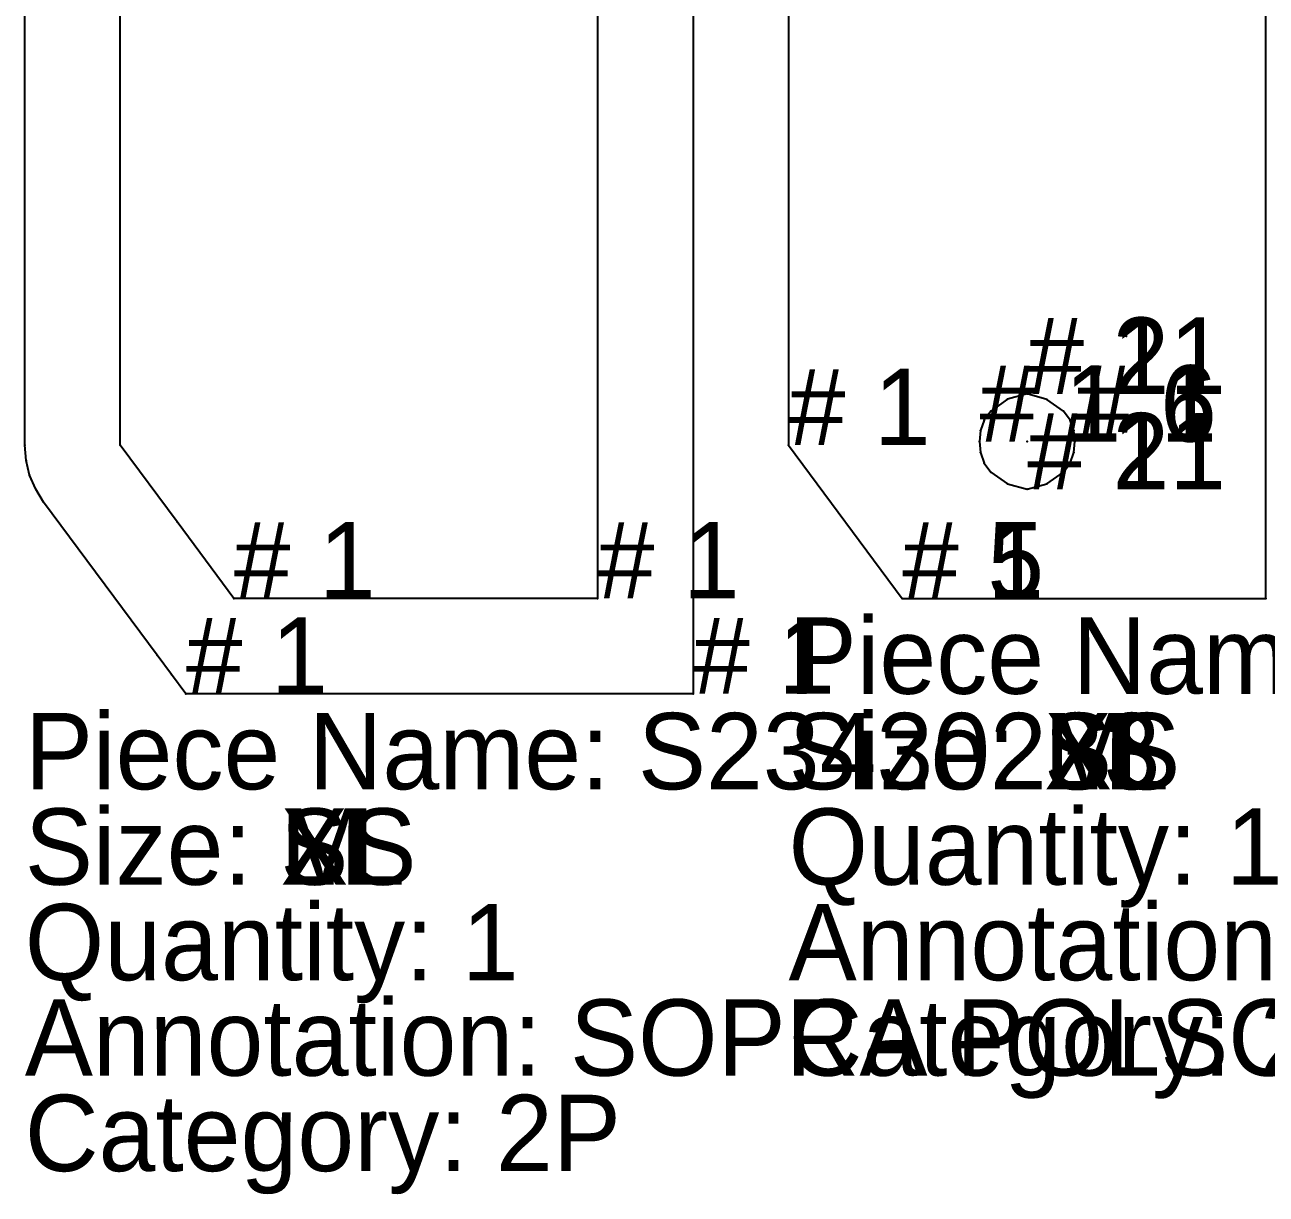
# Model space of a CAD drawing. Extents: x -10 to 8445, y -315 to 270.
# Drawn here: x 6768.9 to 6898.9, y -202.2 to -79.7 of the extents above; entities that cross this region are included whole.
import ezdxf

# ---------------------------------------------------------------- set-up
doc = ezdxf.new("R2010")
doc.units = 0

# ---------------------------------------------------------------- blocks, each defined once
blk = doc.blocks.new('S23430233-S_XS')
at = {"layer": '1'}
blk.add_lwpolyline([(-32489.9375, 61698.3867), (-32543.0684, 61698.3828), (-32544.5703, 61700.4063), (-32546.0703, 61702.4258), (-32557.9688, 61718.4727), (-32558.7988, 61719.832), (-32559.4316, 61721.2969), (-32559.8066, 61722.8438), (-32559.9355, 61724.4297), (-32559.9316, 61988), (-32559.9336, 61993), (-32559.9336, 61998), (-32489.9375, 61998.0078), (-32489.9375, 61948), (-32489.9375, 61879.3438)], close=True, dxfattribs=at)
at = {"layer": '14'}
blk.add_lwpolyline([(-32499.9375, 61708.3828), (-32538.0449, 61708.3789), (-32543.9902, 61716.4063), (-32549.9355, 61724.4297), (-32549.9355, 61856.2148), (-32549.9355, 61988), (-32499.9375, 61988.0039)], close=True, dxfattribs=at)
at = {"layer": '2'}
for p in [(-32559.9355, 61724.4297), (-32549.9355, 61724.4297), (-32559.4316, 61721.2969), (-32557.9688, 61718.4727), (-32543.9902, 61716.4063), (-32538.0449, 61708.3789), (-32499.9375, 61708.3828), (-32546.0703, 61702.4258), (-32544.5703, 61700.4063), (-32543.0684, 61698.3828), (-32489.9375, 61698.3867)]:
    blk.add_point(p, dxfattribs=at)
at = {"layer": '3'}
for p in [(-32559.8066, 61722.8438), (-32558.7988, 61719.832)]:
    blk.add_point(p, dxfattribs=at)
at = {"layer": '1'}
for s, p in [('Piece Name: S23430233', (-32559.9355, 61688.3828)), ('Size: XS', (-32559.9355, 61678.3828))]:
    blk.add_text(s, height=8, dxfattribs=at).set_placement(p)
blk = doc.blocks.new('S23430233-S_S')
at = {"layer": '1'}
blk.add_lwpolyline([(-32489.9375, 61698.3867), (-32543.0684, 61698.3828), (-32544.5703, 61700.4063), (-32546.0703, 61702.4258), (-32557.9688, 61718.4727), (-32558.7988, 61719.832), (-32559.4316, 61721.2969), (-32559.8066, 61722.8438), (-32559.9355, 61724.4297), (-32559.9316, 61988), (-32559.9336, 61993), (-32559.9336, 61998), (-32489.9375, 61998.0078), (-32489.9375, 61948), (-32489.9375, 61879.3438)], close=True, dxfattribs=at)
at = {"layer": '14'}
blk.add_lwpolyline([(-32499.9375, 61708.3828), (-32538.0449, 61708.3789), (-32543.9902, 61716.4063), (-32549.9355, 61724.4297), (-32549.9355, 61856.2148), (-32549.9355, 61988), (-32499.9375, 61988.0039)], close=True, dxfattribs=at)
at = {"layer": '2'}
for p in [(-32559.9355, 61724.4297), (-32549.9355, 61724.4297), (-32559.4316, 61721.2969), (-32557.9688, 61718.4727), (-32543.9902, 61716.4063), (-32538.0449, 61708.3789), (-32499.9375, 61708.3828), (-32546.0703, 61702.4258), (-32544.5703, 61700.4063), (-32543.0684, 61698.3828), (-32489.9375, 61698.3867)]:
    blk.add_point(p, dxfattribs=at)
at = {"layer": '3'}
for p in [(-32559.8066, 61722.8438), (-32558.7988, 61719.832)]:
    blk.add_point(p, dxfattribs=at)
at = {"layer": '1'}
for s, p in [('# 1', (-32543.0684, 61698.3828)), ('# 1', (-32489.9375, 61698.3867)), ('Piece Name: S23430233', (-32559.9355, 61688.3828)), ('Size: S', (-32559.9355, 61678.3828)), ('Quantity: 1', (-32559.9355, 61668.3828)), ('Annotation: SOPRA POLSO', (-32559.9355, 61658.3828)), ('Category: 2P', (-32559.9355, 61648.3828))]:
    blk.add_text(s, height=8, dxfattribs=at).set_placement(p)
at = {"layer": '14'}
for p in [(-32538.0449, 61708.3789), (-32499.9375, 61708.3828)]:
    blk.add_text('# 1', height=8, dxfattribs=at).set_placement(p)
at = {"layer": '2'}
for p in [(-32538.0449, 61708.3789), (-32499.9375, 61708.3828), (-32543.0684, 61698.3828), (-32489.9375, 61698.3867)]:
    blk.add_text('# 1', height=8, dxfattribs=at).set_placement(p)
blk = doc.blocks.new('S23430233-S_M')
at = {"layer": '1'}
blk.add_lwpolyline([(-32489.9375, 61698.3867), (-32543.0684, 61698.3828), (-32544.5703, 61700.4063), (-32546.0703, 61702.4258), (-32557.9688, 61718.4727), (-32558.7988, 61719.832), (-32559.4316, 61721.2969), (-32559.8066, 61722.8438), (-32559.9355, 61724.4297), (-32559.9316, 61988), (-32559.9336, 61993), (-32559.9336, 61998), (-32489.9375, 61998.0078), (-32489.9375, 61948), (-32489.9375, 61879.3438)], close=True, dxfattribs=at)
at = {"layer": '14'}
blk.add_lwpolyline([(-32499.9375, 61708.3828), (-32538.0449, 61708.3789), (-32543.9902, 61716.4063), (-32549.9355, 61724.4297), (-32549.9355, 61856.2148), (-32549.9355, 61988), (-32499.9375, 61988.0039)], close=True, dxfattribs=at)
at = {"layer": '2'}
for p in [(-32559.9355, 61724.4297), (-32549.9355, 61724.4297), (-32559.4316, 61721.2969), (-32557.9688, 61718.4727), (-32543.9902, 61716.4063), (-32538.0449, 61708.3789), (-32499.9375, 61708.3828), (-32546.0703, 61702.4258), (-32544.5703, 61700.4063), (-32543.0684, 61698.3828), (-32489.9375, 61698.3867)]:
    blk.add_point(p, dxfattribs=at)
at = {"layer": '3'}
for p in [(-32559.8066, 61722.8438), (-32558.7988, 61719.832)]:
    blk.add_point(p, dxfattribs=at)
at = {"layer": '1'}
for s, p in [('Piece Name: S23430233', (-32559.9355, 61688.3828)), ('Size: M', (-32559.9355, 61678.3828))]:
    blk.add_text(s, height=8, dxfattribs=at).set_placement(p)
blk = doc.blocks.new('S23430233-S_L')
at = {"layer": '1'}
blk.add_lwpolyline([(-32489.9375, 61698.3867), (-32543.0684, 61698.3828), (-32544.5703, 61700.4063), (-32546.0703, 61702.4258), (-32557.9688, 61718.4727), (-32558.7988, 61719.832), (-32559.4316, 61721.2969), (-32559.8066, 61722.8438), (-32559.9355, 61724.4297), (-32559.9316, 61988), (-32559.9336, 61993), (-32559.9336, 61998), (-32489.9375, 61998.0078), (-32489.9375, 61948), (-32489.9375, 61879.3438)], close=True, dxfattribs=at)
at = {"layer": '14'}
blk.add_lwpolyline([(-32499.9375, 61708.3828), (-32538.0449, 61708.3789), (-32543.9902, 61716.4063), (-32549.9355, 61724.4297), (-32549.9355, 61856.2148), (-32549.9355, 61988), (-32499.9375, 61988.0039)], close=True, dxfattribs=at)
at = {"layer": '2'}
for p in [(-32559.9355, 61724.4297), (-32549.9355, 61724.4297), (-32559.4316, 61721.2969), (-32557.9688, 61718.4727), (-32543.9902, 61716.4063), (-32538.0449, 61708.3789), (-32499.9375, 61708.3828), (-32546.0703, 61702.4258), (-32544.5703, 61700.4063), (-32543.0684, 61698.3828), (-32489.9375, 61698.3867)]:
    blk.add_point(p, dxfattribs=at)
at = {"layer": '3'}
for p in [(-32559.8066, 61722.8438), (-32558.7988, 61719.832)]:
    blk.add_point(p, dxfattribs=at)
at = {"layer": '1'}
for s, p in [('Piece Name: S23430233', (-32559.9355, 61688.3828)), ('Size: L', (-32559.9355, 61678.3828))]:
    blk.add_text(s, height=8, dxfattribs=at).set_placement(p)
blk = doc.blocks.new('S23430233-S_XL')
at = {"layer": '1'}
blk.add_lwpolyline([(-32489.9375, 61698.3867), (-32543.0684, 61698.3828), (-32544.5703, 61700.4063), (-32546.0703, 61702.4258), (-32557.9688, 61718.4727), (-32558.7988, 61719.832), (-32559.4316, 61721.2969), (-32559.8066, 61722.8438), (-32559.9355, 61724.4297), (-32559.9316, 61988), (-32559.9336, 61993), (-32559.9336, 61998), (-32489.9375, 61998.0078), (-32489.9375, 61948), (-32489.9375, 61879.3438)], close=True, dxfattribs=at)
at = {"layer": '14'}
blk.add_lwpolyline([(-32499.9375, 61708.3828), (-32538.0449, 61708.3789), (-32543.9902, 61716.4063), (-32549.9355, 61724.4297), (-32549.9355, 61856.2148), (-32549.9355, 61988), (-32499.9375, 61988.0039)], close=True, dxfattribs=at)
at = {"layer": '2'}
for p in [(-32559.9355, 61724.4297), (-32549.9355, 61724.4297), (-32559.4316, 61721.2969), (-32557.9688, 61718.4727), (-32543.9902, 61716.4063), (-32538.0449, 61708.3789), (-32499.9375, 61708.3828), (-32546.0703, 61702.4258), (-32544.5703, 61700.4063), (-32543.0684, 61698.3828), (-32489.9375, 61698.3867)]:
    blk.add_point(p, dxfattribs=at)
at = {"layer": '3'}
for p in [(-32559.8066, 61722.8438), (-32558.7988, 61719.832)]:
    blk.add_point(p, dxfattribs=at)
at = {"layer": '1'}
for s, p in [('Piece Name: S23430233', (-32559.9355, 61688.3828)), ('Size: XL', (-32559.9355, 61678.3828))]:
    blk.add_text(s, height=8, dxfattribs=at).set_placement(p)
blk = doc.blocks.new('S23430248-S_XS')
at = {"layer": '1'}
blk.add_lwpolyline([(-32549.9336, 61724.4297), (-32538.0449, 61708.3789), (-32499.9375, 61708.3789), (-32499.9375, 61988.0039), (-32549.9355, 61988)], close=True, dxfattribs=at)
at = {"layer": '13'}
blk.add_point((-32524.9434, 61724.8047), dxfattribs=at)
at = {"layer": '14'}
blk.add_lwpolyline([(-32549.9355, 61724.4336), (-32538.0449, 61708.3789), (-32499.9375, 61708.3789), (-32499.9375, 61988.0039), (-32549.9355, 61988)], close=True, dxfattribs=at)
at = {"layer": '2'}
for p in [(-32524.9434, 61729.8047), (-32524.9434, 61729.8047), (-32528.7559, 61728.0078), (-32521.1309, 61728.0039), (-32549.9355, 61724.4336), (-32549.9336, 61724.4297), (-32529.9434, 61724.8047), (-32529.9434, 61724.8047), (-32519.9434, 61724.8047), (-32519.9434, 61724.8047), (-32528.7559, 61721.6094), (-32521.1309, 61721.6055), (-32524.9434, 61719.8047), (-32524.9434, 61719.8047), (-32538.0449, 61708.3789), (-32538.0449, 61708.3789), (-32499.9375, 61708.3789), (-32499.9375, 61708.3789)]:
    blk.add_point(p, dxfattribs=at)
at = {"layer": '3'}
for p in [(-32527.0078, 61729.2383), (-32522.8809, 61729.2305), (-32529.4375, 61727.0586), (-32520.4492, 61727.0586), (-32529.8418, 61725.9648), (-32520.0449, 61725.9648), (-32529.8398, 61723.6445), (-32529.4355, 61722.5586), (-32520.4492, 61722.5547), (-32520.0449, 61723.6445), (-32527.0098, 61720.3828), (-32522.8809, 61720.375)]:
    blk.add_point(p, dxfattribs=at)
at = {"layer": '8'}
for points in [[(-32524.9434, 61729.8047), (-32527.0078, 61729.2383), (-32528.7559, 61728.0078), (-32529.4375, 61727.0586), (-32529.8418, 61725.9648), (-32529.9434, 61724.8047)], [(-32519.9434, 61724.8047), (-32520.0449, 61725.9648), (-32520.4492, 61727.0586), (-32521.1309, 61728.0039), (-32522.8809, 61729.2305), (-32524.9434, 61729.8047)], [(-32529.9434, 61724.8047), (-32529.8398, 61723.6445), (-32529.4355, 61722.5586), (-32528.7559, 61721.6094), (-32527.0098, 61720.3828), (-32524.9434, 61719.8047)], [(-32524.9434, 61719.8047), (-32522.8809, 61720.375), (-32521.1309, 61721.6055), (-32520.4492, 61722.5547), (-32520.0449, 61723.6445), (-32519.9434, 61724.8047)]]:
    blk.add_lwpolyline(points, dxfattribs=at)
at = {"layer": '1'}
for s, p in [('Piece Name: S23430248', (-32549.9355, 61698.3789)), ('Size: XS', (-32549.9355, 61688.3789))]:
    blk.add_text(s, height=8, dxfattribs=at).set_placement(p)
blk = doc.blocks.new('S23430248-S_S')
at = {"layer": '1'}
blk.add_lwpolyline([(-32549.9336, 61724.4297), (-32538.043, 61708.3789), (-32499.9375, 61708.3828), (-32499.9395, 61988.0039), (-32549.9355, 61987.9961)], close=True, dxfattribs=at)
at = {"layer": '13'}
blk.add_point((-32524.9434, 61724.8047), dxfattribs=at)
at = {"layer": '14'}
blk.add_lwpolyline([(-32549.9355, 61724.4336), (-32538.0449, 61708.3789), (-32499.9375, 61708.3789), (-32499.9375, 61988.0039), (-32549.9355, 61988)], close=True, dxfattribs=at)
at = {"layer": '2'}
for p in [(-32524.9434, 61729.8047), (-32524.9414, 61729.8047), (-32528.7559, 61728.0078), (-32521.1309, 61728.0039), (-32549.9355, 61724.4336), (-32549.9336, 61724.4297), (-32529.9434, 61724.8086), (-32529.9434, 61724.8047), (-32519.9434, 61724.8047), (-32519.9434, 61724.8008), (-32528.7559, 61721.6094), (-32521.1309, 61721.6055), (-32524.9434, 61719.8047), (-32524.9414, 61719.8047), (-32538.0449, 61708.3789), (-32538.043, 61708.3789), (-32499.9375, 61708.3828), (-32499.9375, 61708.3789)]:
    blk.add_point(p, dxfattribs=at)
at = {"layer": '3'}
for p in [(-32527.0078, 61729.2383), (-32522.8809, 61729.2305), (-32529.4375, 61727.0586), (-32520.4492, 61727.0586), (-32529.8418, 61725.9648), (-32520.0449, 61725.9648), (-32529.8398, 61723.6445), (-32529.4355, 61722.5586), (-32520.4492, 61722.5547), (-32520.0449, 61723.6445), (-32527.0098, 61720.3828), (-32522.8809, 61720.375)]:
    blk.add_point(p, dxfattribs=at)
at = {"layer": '8'}
for points in [[(-32524.9434, 61729.8047), (-32527.0078, 61729.2383), (-32528.7559, 61728.0078), (-32529.4375, 61727.0586), (-32529.8418, 61725.9648), (-32529.9434, 61724.8086)], [(-32519.9434, 61724.8047), (-32520.0449, 61725.9648), (-32520.4492, 61727.0586), (-32521.1309, 61728.0039), (-32522.8809, 61729.2305), (-32524.9414, 61729.8047)], [(-32529.9434, 61724.8047), (-32529.8398, 61723.6445), (-32529.4355, 61722.5586), (-32528.7559, 61721.6094), (-32527.0098, 61720.3828), (-32524.9434, 61719.8047)], [(-32524.9414, 61719.8047), (-32522.8809, 61720.375), (-32521.1309, 61721.6055), (-32520.4492, 61722.5547), (-32520.0449, 61723.6445), (-32519.9434, 61724.8008)]]:
    blk.add_lwpolyline(points, dxfattribs=at)
at = {"layer": '1'}
for s, p in [('# 1', (-32549.9336, 61724.4297)), ('# 5', (-32538.043, 61708.3789)), ('Piece Name: S23430248', (-32549.9355, 61698.3789)), ('Size: S', (-32549.9355, 61688.3789)), ('Quantity: 1', (-32549.9355, 61678.3789)), ('Annotation: SOTTO POLSO', (-32549.9355, 61668.3789)), ('Category: 2P', (-32549.9355, 61658.3789))]:
    blk.add_text(s, height=8, dxfattribs=at).set_placement(p)
at = {"layer": '14'}
for p in [(-32549.9355, 61724.4336), (-32538.0449, 61708.3789)]:
    blk.add_text('# 1', height=8, dxfattribs=at).set_placement(p)
at = {"layer": '2'}
for s, p in [('# 1', (-32524.9434, 61729.8047)), ('# 21', (-32524.9414, 61729.8047)), ('# 6', (-32519.9434, 61724.8008)), ('# 1', (-32549.9355, 61724.4336)), ('# 1', (-32549.9336, 61724.4297)), ('# 1', (-32529.9434, 61724.8086)), ('# 1', (-32529.9434, 61724.8047)), ('# 1', (-32519.9434, 61724.8047)), ('# 1', (-32524.9434, 61719.8047)), ('# 21', (-32524.9414, 61719.8047)), ('# 1', (-32538.0449, 61708.3789)), ('# 5', (-32538.043, 61708.3789))]:
    blk.add_text(s, height=8, dxfattribs=at).set_placement(p)
at = {"layer": '8'}
for s, p in [('# 1', (-32524.9434, 61729.8047)), ('# 21', (-32524.9414, 61729.8047)), ('# 6', (-32519.9434, 61724.8008)), ('# 1', (-32529.9434, 61724.8086)), ('# 1', (-32529.9434, 61724.8047)), ('# 1', (-32519.9434, 61724.8047)), ('# 1', (-32524.9434, 61719.8047)), ('# 21', (-32524.9414, 61719.8047))]:
    blk.add_text(s, height=8, dxfattribs=at).set_placement(p)
blk = doc.blocks.new('S23430248-S_M')
at = {"layer": '1'}
blk.add_lwpolyline([(-32549.9336, 61724.4297), (-32538.0449, 61708.3789), (-32499.9375, 61708.3789), (-32499.9375, 61988.0039), (-32549.9355, 61988)], close=True, dxfattribs=at)
at = {"layer": '13'}
blk.add_point((-32524.9434, 61724.8047), dxfattribs=at)
at = {"layer": '14'}
blk.add_lwpolyline([(-32549.9355, 61724.4336), (-32538.0449, 61708.3789), (-32499.9375, 61708.3789), (-32499.9375, 61988.0039), (-32549.9355, 61988)], close=True, dxfattribs=at)
at = {"layer": '2'}
for p in [(-32524.9434, 61729.8047), (-32524.9434, 61729.8047), (-32528.7559, 61728.0078), (-32521.1309, 61728.0039), (-32549.9355, 61724.4336), (-32549.9336, 61724.4297), (-32529.9434, 61724.8047), (-32529.9434, 61724.8047), (-32519.9434, 61724.8047), (-32519.9434, 61724.8047), (-32528.7559, 61721.6094), (-32521.1309, 61721.6055), (-32524.9434, 61719.8047), (-32524.9434, 61719.8047), (-32538.0449, 61708.3789), (-32538.0449, 61708.3789), (-32499.9375, 61708.3789), (-32499.9375, 61708.3789)]:
    blk.add_point(p, dxfattribs=at)
at = {"layer": '3'}
for p in [(-32527.0078, 61729.2383), (-32522.8809, 61729.2305), (-32529.4375, 61727.0586), (-32520.4492, 61727.0586), (-32529.8418, 61725.9648), (-32520.0449, 61725.9648), (-32529.8398, 61723.6445), (-32529.4355, 61722.5586), (-32520.4492, 61722.5547), (-32520.0449, 61723.6445), (-32527.0098, 61720.3828), (-32522.8809, 61720.375)]:
    blk.add_point(p, dxfattribs=at)
at = {"layer": '8'}
for points in [[(-32524.9434, 61729.8047), (-32527.0078, 61729.2383), (-32528.7559, 61728.0078), (-32529.4375, 61727.0586), (-32529.8418, 61725.9648), (-32529.9434, 61724.8047)], [(-32519.9434, 61724.8047), (-32520.0449, 61725.9648), (-32520.4492, 61727.0586), (-32521.1309, 61728.0039), (-32522.8809, 61729.2305), (-32524.9434, 61729.8047)], [(-32529.9434, 61724.8047), (-32529.8398, 61723.6445), (-32529.4355, 61722.5586), (-32528.7559, 61721.6094), (-32527.0098, 61720.3828), (-32524.9434, 61719.8047)], [(-32524.9434, 61719.8047), (-32522.8809, 61720.375), (-32521.1309, 61721.6055), (-32520.4492, 61722.5547), (-32520.0449, 61723.6445), (-32519.9434, 61724.8047)]]:
    blk.add_lwpolyline(points, dxfattribs=at)
at = {"layer": '1'}
for s, p in [('Piece Name: S23430248', (-32549.9355, 61698.3789)), ('Size: M', (-32549.9355, 61688.3789))]:
    blk.add_text(s, height=8, dxfattribs=at).set_placement(p)
blk = doc.blocks.new('S23430248-S_L')
at = {"layer": '1'}
blk.add_lwpolyline([(-32549.9336, 61724.4297), (-32538.0449, 61708.3789), (-32499.9375, 61708.3789), (-32499.9375, 61988.0039), (-32549.9355, 61988)], close=True, dxfattribs=at)
at = {"layer": '13'}
blk.add_point((-32524.9434, 61724.8047), dxfattribs=at)
at = {"layer": '14'}
blk.add_lwpolyline([(-32549.9355, 61724.4336), (-32538.0449, 61708.3789), (-32499.9375, 61708.3789), (-32499.9375, 61988.0039), (-32549.9355, 61988)], close=True, dxfattribs=at)
at = {"layer": '2'}
for p in [(-32524.9434, 61729.8047), (-32524.9434, 61729.8047), (-32528.7559, 61728.0078), (-32521.1309, 61728.0039), (-32549.9355, 61724.4336), (-32549.9336, 61724.4297), (-32529.9434, 61724.8047), (-32529.9434, 61724.8047), (-32519.9434, 61724.8047), (-32519.9434, 61724.8047), (-32528.7559, 61721.6094), (-32521.1309, 61721.6055), (-32524.9434, 61719.8047), (-32524.9434, 61719.8047), (-32538.0449, 61708.3789), (-32538.0449, 61708.3789), (-32499.9375, 61708.3789), (-32499.9375, 61708.3789)]:
    blk.add_point(p, dxfattribs=at)
at = {"layer": '3'}
for p in [(-32527.0078, 61729.2383), (-32522.8809, 61729.2305), (-32529.4375, 61727.0586), (-32520.4492, 61727.0586), (-32529.8418, 61725.9648), (-32520.0449, 61725.9648), (-32529.8398, 61723.6445), (-32529.4355, 61722.5586), (-32520.4492, 61722.5547), (-32520.0449, 61723.6445), (-32527.0098, 61720.3828), (-32522.8809, 61720.375)]:
    blk.add_point(p, dxfattribs=at)
at = {"layer": '8'}
for points in [[(-32524.9434, 61729.8047), (-32527.0078, 61729.2383), (-32528.7559, 61728.0078), (-32529.4375, 61727.0586), (-32529.8418, 61725.9648), (-32529.9434, 61724.8047)], [(-32519.9434, 61724.8047), (-32520.0449, 61725.9648), (-32520.4492, 61727.0586), (-32521.1309, 61728.0039), (-32522.8809, 61729.2305), (-32524.9434, 61729.8047)], [(-32529.9434, 61724.8047), (-32529.8398, 61723.6445), (-32529.4355, 61722.5586), (-32528.7559, 61721.6094), (-32527.0098, 61720.3828), (-32524.9434, 61719.8047)], [(-32524.9434, 61719.8047), (-32522.8809, 61720.375), (-32521.1309, 61721.6055), (-32520.4492, 61722.5547), (-32520.0449, 61723.6445), (-32519.9434, 61724.8047)]]:
    blk.add_lwpolyline(points, dxfattribs=at)
at = {"layer": '1'}
for s, p in [('Piece Name: S23430248', (-32549.9355, 61698.3789)), ('Size: L', (-32549.9355, 61688.3789))]:
    blk.add_text(s, height=8, dxfattribs=at).set_placement(p)
blk = doc.blocks.new('S23430248-S_XL')
at = {"layer": '1'}
blk.add_lwpolyline([(-32549.9336, 61724.4297), (-32538.0449, 61708.3789), (-32499.9375, 61708.3789), (-32499.9375, 61988.0039), (-32549.9355, 61988)], close=True, dxfattribs=at)
at = {"layer": '13'}
blk.add_point((-32524.9434, 61724.8047), dxfattribs=at)
at = {"layer": '14'}
blk.add_lwpolyline([(-32549.9355, 61724.4336), (-32538.0449, 61708.3789), (-32499.9375, 61708.3789), (-32499.9375, 61988.0039), (-32549.9355, 61988)], close=True, dxfattribs=at)
at = {"layer": '2'}
for p in [(-32524.9434, 61729.8047), (-32524.9434, 61729.8047), (-32528.7559, 61728.0078), (-32521.1309, 61728.0039), (-32549.9355, 61724.4336), (-32549.9336, 61724.4297), (-32529.9434, 61724.8047), (-32529.9434, 61724.8047), (-32519.9434, 61724.8047), (-32519.9434, 61724.8047), (-32528.7559, 61721.6094), (-32521.1309, 61721.6055), (-32524.9434, 61719.8047), (-32524.9434, 61719.8047), (-32538.0449, 61708.3789), (-32538.0449, 61708.3789), (-32499.9375, 61708.3789), (-32499.9375, 61708.3789)]:
    blk.add_point(p, dxfattribs=at)
at = {"layer": '3'}
for p in [(-32527.0078, 61729.2383), (-32522.8809, 61729.2305), (-32529.4375, 61727.0586), (-32520.4492, 61727.0586), (-32529.8418, 61725.9648), (-32520.0449, 61725.9648), (-32529.8398, 61723.6445), (-32529.4355, 61722.5586), (-32520.4492, 61722.5547), (-32520.0449, 61723.6445), (-32527.0098, 61720.3828), (-32522.8809, 61720.375)]:
    blk.add_point(p, dxfattribs=at)
at = {"layer": '8'}
for points in [[(-32524.9434, 61729.8047), (-32527.0078, 61729.2383), (-32528.7559, 61728.0078), (-32529.4375, 61727.0586), (-32529.8418, 61725.9648), (-32529.9434, 61724.8047)], [(-32519.9434, 61724.8047), (-32520.0449, 61725.9648), (-32520.4492, 61727.0586), (-32521.1309, 61728.0039), (-32522.8809, 61729.2305), (-32524.9434, 61729.8047)], [(-32529.9434, 61724.8047), (-32529.8398, 61723.6445), (-32529.4355, 61722.5586), (-32528.7559, 61721.6094), (-32527.0098, 61720.3828), (-32524.9434, 61719.8047)], [(-32524.9434, 61719.8047), (-32522.8809, 61720.375), (-32521.1309, 61721.6055), (-32520.4492, 61722.5547), (-32520.0449, 61723.6445), (-32519.9434, 61724.8047)]]:
    blk.add_lwpolyline(points, dxfattribs=at)
at = {"layer": '1'}
for s, p in [('Piece Name: S23430248', (-32549.9355, 61698.3789)), ('Size: XL', (-32549.9355, 61688.3789))]:
    blk.add_text(s, height=8, dxfattribs=at).set_placement(p)

msp = doc.modelspace()

# ---------------------------------------------------------------- block references
at = {"layer": '1'}
for name, p in [('S23430233-S_S', (39328.8516, -61848.1953)), ('S23430233-S_XS', (39328.8516, -61848.1953)), ('S23430233-S_M', (39328.8516, -61848.1953)), ('S23430233-S_L', (39328.8516, -61848.1953)), ('S23430233-S_XL', (39328.8516, -61848.1953)), ('S23430248-S_S', (39398.8516, -61848.1914)), ('S23430248-S_XS', (39398.8516, -61848.1914)), ('S23430248-S_M', (39398.8516, -61848.1914)), ('S23430248-S_L', (39398.8516, -61848.1914)), ('S23430248-S_XL', (39398.8516, -61848.1914))]:
    msp.add_blockref(name, p, dxfattribs=at)

doc.saveas('drawing.dxf')
